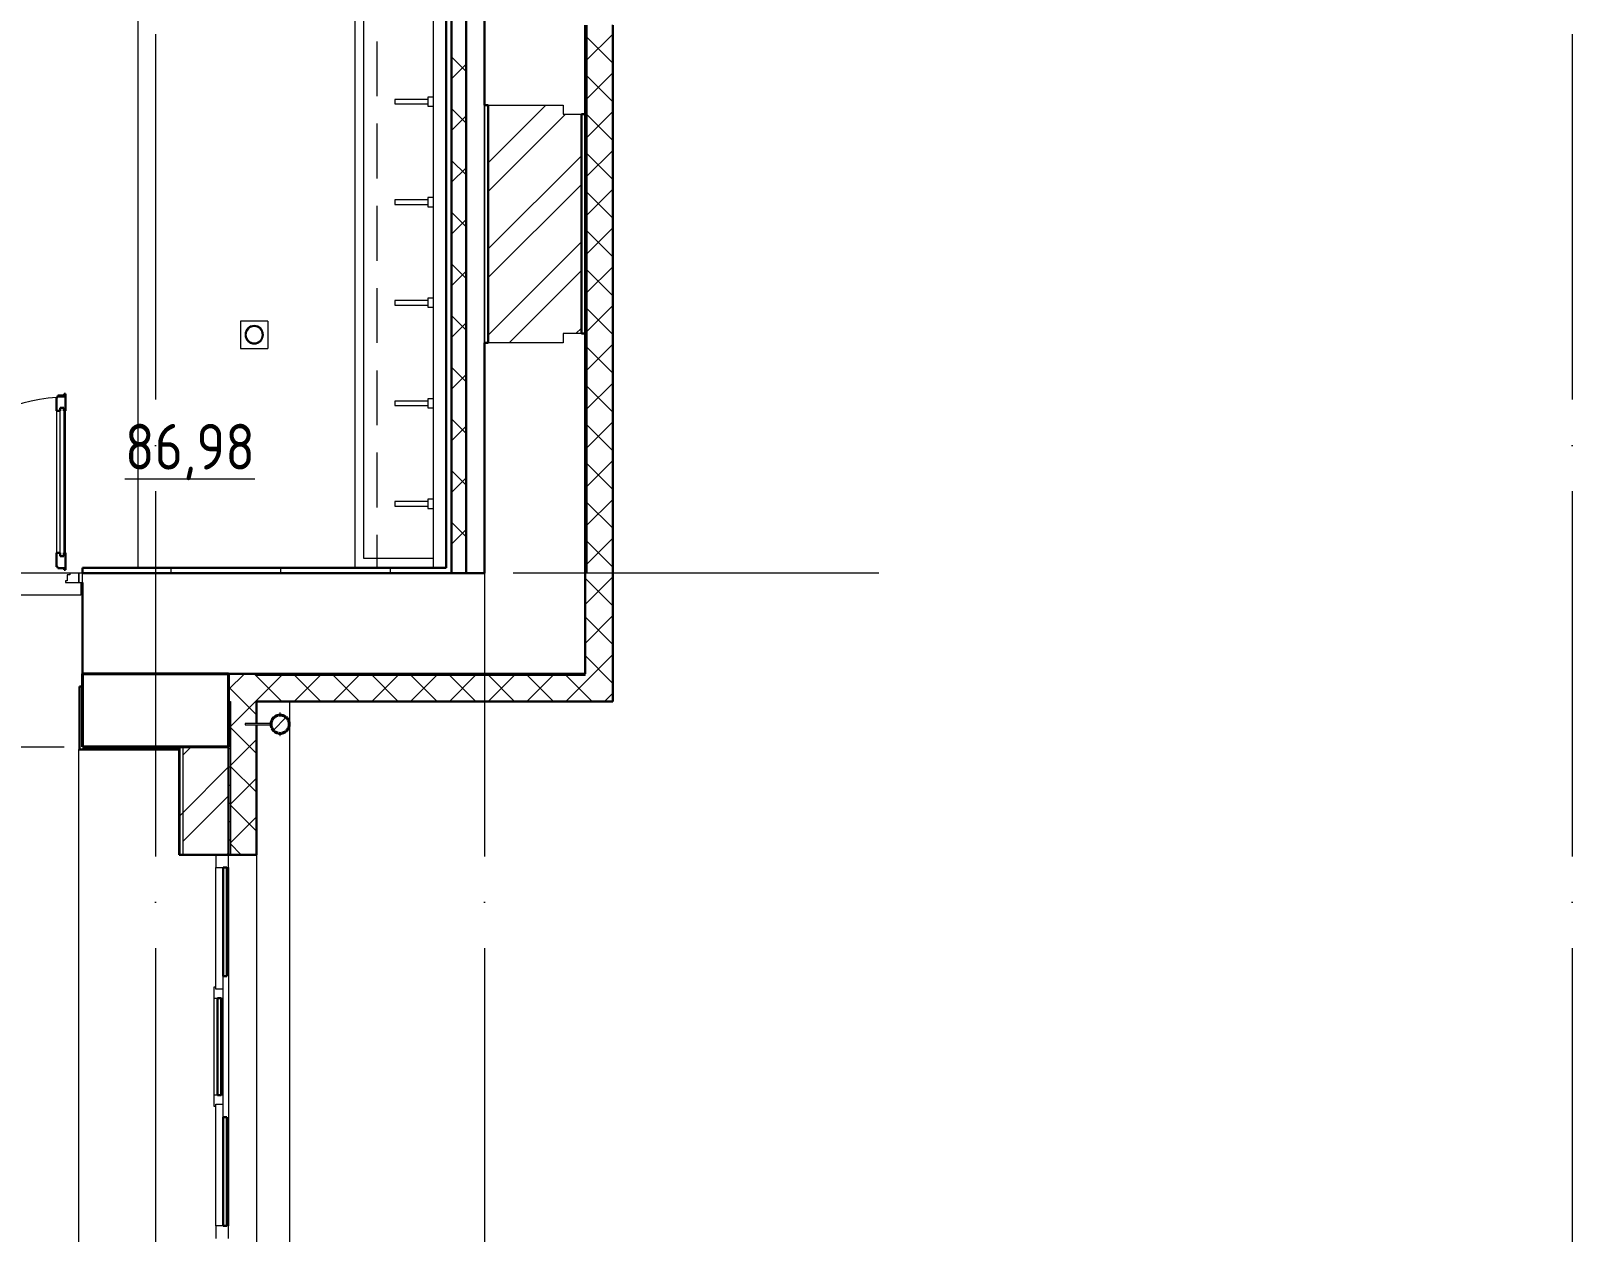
# Model space of a CAD drawing. Header units: millimetres. Extents: x -88595 to 880822, y -1054509 to -148035.
# Drawn here: x 180831 to 189263, y -254557 to -247984 of the extents above; entities that cross this region are included whole.
import ezdxf

# ---------------------------------------------------------------- set-up
doc = ezdxf.new("R2010")
doc.units = ezdxf.units.MM
doc.linetypes.add('ADSK_Линия сетки', pattern=[25, 20, -2.5, 0, -2.5])
doc.linetypes.add('ADSK_Сверху', pattern=[4.5, 3, -1.5])
for name, color, linetype, lineweight in [('_ Окна', 7, 'Continuous', 30), ('Двери', 7, 'Continuous', 9), ('Линии', 7, 'Continuous', 9), ('Марки помещений', 7, 'Continuous', 20), ('Несущие колонны', 7, 'Continuous', 18), ('Обобщенные модели', 7, 'Continuous', 18), ('Оборудование', 7, 'Continuous', 18), ('Ограждение', 7, 'Continuous', 9), ('Окна', 7, 'Continuous', 9), ('Оси', 7, 'Continuous', 9), ('Перекрытие', 7, 'Continuous', 18), ('Сантехника', 7, 'Continuous', 18), ('Стены', 7, 'Continuous', 18), ('Стены внутренние', 7, 'Continuous', 18), ('Стены наружные', 7, 'Continuous', 18), ('Стены штриховка', 7, 'Continuous', 9)]:
    doc.layers.add(name, color=color, linetype=linetype, lineweight=lineweight)
doc.layers.add('Двери открывание', color=7, linetype='Continuous', lineweight=9, true_color=0xc0c0c0)
doc.styles.add('GOST Common_3', font='GOST_Common.ttf', dxfattribs={"width": 0.9, "height": 2.5})

# ---------------------------------------------------------------- blocks, each defined once
blk = doc.blocks.new('1 этаж')
at = {"layer": 'Обобщенные модели', "lineweight": 9}
h = blk.add_hatch(dxfattribs=at)
h.set_pattern_fill('FP_7', color=256, style=0, pattern_type=2)
h.set_pattern_definition([(45, (215928.69, 665702.34), (-106.066, 106.066), [])])
h.paths.add_polyline_path([(218324.7, 676487.9), (218338.2, 676489), (218357, 676498.9), (218370.2, 676516.9), (218374.7, 676536.6), (218369, 676559.3), (218354, 676576.6), (218334.2, 676585.4), (218311.8, 676584.5), (218292.5, 676574.3), (218279.2, 676556.3), (218274.7, 676536.6), (218280.4, 676513.9), (218295.4, 676496.6), (218315.2, 676487.9)])
at = {"layer": '_ Окна', "lineweight": 18}
for p, q in [((217972.7, 675822.6), (217972.7, 675752.6)), ((218042.7, 675752.6), (218042.7, 675822.6)), ((217972.7, 675752.6), (218012.7, 675752.6)), ((218032.7, 675752.6), (218042.7, 675752.6)), ((217972.7, 675097.6), (217962.7, 675097.6)), ((217962.7, 675097.6), (217962.7, 675037.6)), ((217972.7, 675087.6), (217972.7, 675097.6)), ((218012.7, 675087.6), (217972.7, 675087.6)), ((218012.7, 675037.6), (218012.7, 675087.6)), ((217962.7, 675037.6), (218012.7, 675037.6)), ((218012.7, 674507.6), (217962.7, 674507.6)), ((217962.7, 674507.6), (217962.7, 674447.6)), ((218012.7, 674457.6), (218012.7, 674507.6)), ((217962.7, 674447.6), (217972.7, 674447.6)), ((217972.7, 674447.6), (217972.7, 674457.6)), ((217972.7, 674457.6), (218012.7, 674457.6)), ((218012.7, 673792.6), (217972.7, 673792.6)), ((217972.7, 673792.6), (217972.7, 673722.6)), ((218042.7, 673792.6), (218032.7, 673792.6)), ((218042.7, 673722.6), (218042.7, 673792.6))]:
    blk.add_line(p, q, dxfattribs=at)
at = {"layer": '_ Окна'}
for p, q in [((218012.7, 675752.6), (218012.7, 675157.6)), ((218032.7, 675752.6), (218012.7, 675752.6)), ((218032.7, 675157.6), (218032.7, 675752.6)), ((218012.7, 675157.6), (218032.7, 675157.6)), ((217982.7, 675037.6), (217982.7, 674507.6)), ((218002.7, 675037.6), (217982.7, 675037.6)), ((218002.7, 674507.6), (218002.7, 675037.6)), ((217982.7, 674507.6), (218002.7, 674507.6)), ((218012.7, 674387.6), (218012.7, 673792.6)), ((218032.7, 674387.6), (218012.7, 674387.6)), ((218032.7, 673792.6), (218032.7, 674387.6)), ((218012.7, 673792.6), (218032.7, 673792.6))]:
    blk.add_line(p, q, dxfattribs=at)
at = {"layer": 'Двери', "lineweight": 30}
for p, q in [((217108.7, 678326.6), (217100.7, 678326.6)), ((217100.7, 678326.6), (217100.7, 678250.6)), ((217142.7, 678335.6), (217108.7, 678335.6)), ((217108.7, 678335.6), (217108.7, 678326.6)), ((217120.7, 678250.6), (217120.7, 678268.6)), ((217120.7, 678268.6), (217141.7, 678268.6)), ((217141.7, 678268.6), (217141.7, 678250.6)), ((217150.7, 678344.6), (217142.7, 678344.6)), ((217142.7, 678344.6), (217142.7, 678335.6)), ((217150.7, 678250.6), (217150.7, 678344.6)), ((217100.7, 678250.6), (217120.7, 678250.6)), ((217141.7, 678250.6), (217150.7, 678250.6)), ((217100.7, 677474.6), (217100.7, 677398.6)), ((217100.7, 677474.6), (217120.7, 677474.6)), ((217120.7, 677474.6), (217120.7, 677456.6)), ((217120.7, 677456.6), (217141.7, 677456.6)), ((217141.7, 677474.6), (217150.7, 677474.6)), ((217141.7, 677456.6), (217141.7, 677474.6)), ((217150.7, 677380.6), (217150.7, 677474.6)), ((217100.7, 677398.6), (217108.7, 677398.6)), ((217108.7, 677398.6), (217108.7, 677389.6)), ((217108.7, 677389.6), (217142.7, 677389.6)), ((217142.7, 677389.6), (217142.7, 677380.6)), ((217142.7, 677380.6), (217150.7, 677380.6))]:
    blk.add_line(p, q, dxfattribs=at)
at = {"layer": 'Двери'}
for p, q in [((217120.7, 677456.6), (217120.7, 678268.6)), ((217120.7, 678268.6), (217141.7, 678268.6)), ((217141.7, 678268.6), (217141.7, 677456.6)), ((217100.7, 678250.6), (217100.7, 677474.6)), ((217150.7, 677474.6), (217150.7, 678250.6)), ((217141.7, 677456.6), (217120.7, 677456.6)), ((217173.7, 677354.6), (217159.7, 677354.6)), ((217159.7, 677354.6), (217159.7, 677320.6)), ((217173.7, 677362.6), (217173.7, 677354.6)), ((217222.7, 677362.6), (217173.7, 677362.6)), ((217242.7, 677362.6), (217222.7, 677362.6)), ((217222.7, 677362.6), (217222.7, 677312.6)), ((217222.7, 677312.6), (217222.7, 677362.6)), ((217242.7, 677312.6), (217242.7, 677362.6)), ((217159.7, 677320.6), (217150.7, 677320.6)), ((217150.7, 677320.6), (217150.7, 677312.6)), ((217150.7, 677312.6), (217222.7, 677312.6)), ((217222.7, 677312.6), (217242.7, 677312.6))]:
    blk.add_line(p, q, dxfattribs=at)
at = {"layer": 'Двери открывание'}
blk.add_arc((217168.7, 677380.6), 946, 91.09026, 180, dxfattribs=at)
at = {"layer": 'Линии', "linetype": 'ADSK_Сверху', "ltscale": 100}
for p, q in [((218732.8, 682522.6), (218732.8, 677392.6)), ((218852.8, 682522.6), (218852.8, 677392.6)), ((215492.7, 676412.6), (217242.7, 676412.6))]:
    blk.add_line(p, q, dxfattribs=at)
at = {"layer": 'Несущие колонны', "lineweight": 40}
for p, q in [((217242.7, 676812.6), (218042.7, 676812.6)), ((217242.7, 676412.6), (217242.7, 676812.6)), ((218042.7, 676812.6), (217242.7, 676812.6)), ((217242.7, 676812.6), (217242.7, 676412.6)), ((218042.7, 676812.6), (218042.7, 676412.6)), ((218042.7, 676412.6), (218042.7, 676812.6)), ((218042.7, 676412.6), (217242.7, 676412.6)), ((217242.7, 676412.6), (217792.7, 676412.6))]:
    blk.add_line(p, q, dxfattribs=at)
at = {"layer": 'Несущие колонны'}
blk.add_line((217792.7, 676412.6), (218042.7, 676412.6), dxfattribs=at)
at = {"layer": 'Обобщенные модели'}
for p, q in [((218325.7, 676598.6), (218323.7, 676598.6)), ((218323.7, 676598.6), (218323.7, 676588.6)), ((218325.7, 676598.6), (218323.7, 676598.6)), ((218323.7, 676598.6), (218323.7, 676588.6)), ((218325.7, 676598.6), (218323.7, 676598.6)), ((218323.7, 676598.6), (218323.7, 676588.6)), ((218325.7, 676598.6), (218323.7, 676598.6)), ((218323.7, 676598.6), (218323.7, 676588.6)), ((218323.7, 676586.6), (218323.7, 676588.6)), ((218325.7, 676586.6), (218323.7, 676586.6)), ((218325.7, 676588.6), (218325.7, 676598.6)), ((218325.7, 676588.6), (218325.7, 676598.6)), ((218325.7, 676588.6), (218325.7, 676598.6)), ((218325.7, 676588.6), (218325.7, 676598.6)), ((218325.7, 676588.6), (218325.7, 676586.6)), ((218272.7, 676539.9), (218132.7, 676539.9)), ((218132.7, 676539.9), (218132.7, 676533.3)), ((218132.7, 676533.3), (218272.7, 676533.3)), ((218272.7, 676537.5), (218272.7, 676539.9)), ((218272.7, 676533.3), (218272.7, 676535.8)), ((218323.7, 676484.6), (218323.7, 676486.6)), ((218323.7, 676486.6), (218325.7, 676486.6)), ((218323.7, 676484.6), (218323.7, 676474.6)), ((218323.7, 676484.6), (218323.7, 676474.6)), ((218323.7, 676484.6), (218323.7, 676474.6)), ((218323.7, 676484.6), (218323.7, 676474.6)), ((218323.7, 676474.6), (218325.7, 676474.6)), ((218323.7, 676474.6), (218325.7, 676474.6)), ((218323.7, 676474.6), (218325.7, 676474.6)), ((218323.7, 676474.6), (218325.7, 676474.6)), ((218325.7, 676486.6), (218325.7, 676484.6)), ((218325.7, 676474.6), (218325.7, 676484.6)), ((218325.7, 676474.6), (218325.7, 676484.6)), ((218325.7, 676474.6), (218325.7, 676484.6)), ((218325.7, 676474.6), (218325.7, 676484.6))]:
    blk.add_line(p, q, dxfattribs=at)
for radius, start, end in [(52, 0, 180), (50, 0, 180), (52, 180, 0), (50, 180, 0)]:
    blk.add_arc((218324.7, 676536.6), radius, start, end, dxfattribs=at)
at = {"layer": 'Обобщенные модели', "lineweight": 40}
for start, end in [(103.63116, 126.20078), (78.99639, 101.00361), (53.79922, 76.36884), (156.69406, 180), (180, 203.30594), (130.583, 152.82848), (207.17152, 229.417), (233.79922, 256.36884), (283.63116, 306.20078), (27.17152, 49.417), (310.583, 332.82848), (0, 23.30594), (336.69406, 0), (258.99639, 281.00361)]:
    blk.add_arc((218324.7, 676536.6), 50, start, end, dxfattribs=at)
at = {"layer": 'Ограждение'}
for p, q in [((217222.7, 676397.6), (217227.7, 676397.6)), ((217222.7, 673007.6), (217222.7, 676397.6))]:
    blk.add_line(p, q, dxfattribs=at)
at = {"layer": 'Окна'}
for p, q in [((217972.7, 675097.6), (217972.7, 675752.6)), ((218042.7, 675752.6), (218042.7, 673792.6)), ((218012.7, 675087.6), (218012.7, 675157.6)), ((217962.7, 675037.6), (217962.7, 674507.6)), ((218012.7, 674507.6), (218012.7, 675037.6)), ((217972.7, 673792.6), (217972.7, 674447.6)), ((218012.7, 674387.6), (218012.7, 674457.6))]:
    blk.add_line(p, q, dxfattribs=at)
at = {"layer": 'Оси', "linetype": 'ADSK_Линия сетки', "ltscale": 100}
for p, q in [((217642.7, 697813.2), (217642.7, 631836.5)), ((219442.7, 697813.2), (219442.7, 631836.5)), ((225392.7, 697813.2), (225392.7, 633106.5)), ((221600.2, 677362.6), (175520.4, 677362.6))]:
    blk.add_line(p, q, dxfattribs=at)
at = {"layer": 'Перекрытие', "color": 49, "ltscale": 100, "true_color": 0x464646}
for p, q in [((217547.8, 677392.6), (217547.8, 682492.6)), ((218107.9, 678742.6), (218107.9, 678592.6)), ((218257.9, 678742.6), (218107.9, 678742.6)), ((218257.9, 678742.6), (218257.9, 678592.6)), ((218107.9, 678592.6), (218257.9, 678592.6)), ((217173.7, 677362.6), (215561.7, 677362.6))]:
    blk.add_line(p, q, dxfattribs=at)
at = {"layer": 'Сантехника'}
for p, q in [((218732.8, 682492.6), (218732.8, 677392.6)), ((219162.7, 682492.6), (219162.7, 677392.6)), ((218782.9, 677442.6), (218782.9, 682442.6)), ((219132.7, 679955.1), (218952.7, 679955.1)), ((218952.7, 679955.1), (218952.7, 679930.1)), ((219162.7, 679967.6), (219132.7, 679967.6)), ((219132.7, 679967.6), (219132.7, 679917.6)), ((218952.7, 679930.1), (219132.7, 679930.1)), ((219132.7, 679917.6), (219162.7, 679917.6)), ((219132.7, 679405.1), (218952.7, 679405.1)), ((218952.7, 679405.1), (218952.7, 679380.1)), ((218952.7, 679380.1), (219132.7, 679380.1)), ((219162.7, 679417.6), (219132.7, 679417.6)), ((219132.7, 679417.6), (219132.7, 679367.6)), ((219132.7, 679367.6), (219162.7, 679367.6)), ((219132.7, 678855.1), (218952.7, 678855.1)), ((218952.7, 678855.1), (218952.7, 678830.1)), ((219162.7, 678867.6), (219132.7, 678867.6)), ((219132.7, 678867.6), (219132.7, 678817.6)), ((218952.7, 678830.1), (219132.7, 678830.1)), ((219132.7, 678817.6), (219162.7, 678817.6)), ((219132.7, 678305.1), (218952.7, 678305.1)), ((218952.7, 678305.1), (218952.7, 678280.1)), ((218952.7, 678280.1), (219132.7, 678280.1)), ((219162.7, 678317.6), (219132.7, 678317.6)), ((219132.7, 678317.6), (219132.7, 678267.6)), ((219132.7, 678267.6), (219162.7, 678267.6)), ((219162.7, 677767.6), (219132.7, 677767.6)), ((219132.7, 677767.6), (219132.7, 677717.6)), ((219132.7, 677755.1), (218952.7, 677755.1)), ((218952.7, 677755.1), (218952.7, 677730.1)), ((218952.7, 677730.1), (219132.7, 677730.1)), ((219132.7, 677717.6), (219162.7, 677717.6)), ((219162.7, 677442.6), (218782.9, 677442.6))]:
    blk.add_line(p, q, dxfattribs=at)
for radius, start, end in [(50, 0, 180), (45, 0, 180), (50, 180, 0), (45, 180, 0)]:
    blk.add_arc((218182.9, 678667.6), radius, start, end, dxfattribs=at)
at = {"layer": 'Стены'}
for p, q in [((218197.7, 676539.5), (218197.7, 676660.6)), ((218377.7, 665834.6), (218377.7, 676660.6)), ((218197.7, 666054.6), (218197.7, 676533.7))]:
    blk.add_line(p, q, dxfattribs=at)
at = {"layer": 'Стены внутренние', "lineweight": 30}
for p, q in [((219442.7, 681062.6), (219442.7, 679923.6)), ((220144.7, 676660.6), (220144.7, 680360.6)), ((219442.7, 679923.6), (219462.7, 679923.6)), ((219972.7, 679873.6), (219992.7, 679873.6)), ((219442.7, 678623.6), (219442.7, 677362.6)), ((219462.7, 678623.6), (219442.7, 678623.6)), ((219992.7, 678673.6), (219972.7, 678673.6)), ((219992.7, 676812.6), (219992.7, 678673.6)), ((219442.7, 677362.6), (219342.7, 677362.6)), ((217242.7, 677312.6), (217242.7, 676812.6)), ((217242.7, 676812.6), (219992.7, 676812.6)), ((218042.7, 676812.6), (218042.7, 676660.6)), ((218194.7, 676660.6), (220144.7, 676660.6)), ((218194.7, 676539.5), (218194.7, 676660.6)), ((218194.7, 675822.6), (218194.7, 676533.7)), ((218052.7, 675822.6), (218194.7, 675822.6))]:
    blk.add_line(p, q, dxfattribs=at)
at = {"layer": 'Стены внутренние', "linetype": 'Continuous', "lineweight": 9}
for p, q in [((220002.7, 680170.8), (220142.7, 680310.8)), ((220142.7, 680155.9), (220002.7, 680295.9)), ((220002.7, 679958.7), (220142.7, 680098.7)), ((220142.7, 679943.8), (220002.7, 680083.8)), ((220002.7, 679746.6), (220142.7, 679886.6)), ((220142.7, 679731.7), (220002.7, 679871.7)), ((220002.7, 679534.4), (220142.7, 679674.4)), ((220142.7, 679519.5), (220002.7, 679659.5)), ((220002.7, 679322.3), (220142.7, 679462.3)), ((220142.7, 679307.4), (220002.7, 679447.4)), ((220002.7, 679110.2), (220142.7, 679250.2)), ((220142.7, 679095.3), (220002.7, 679235.3)), ((220002.7, 678898), (220142.7, 679038)), ((220142.7, 678883.1), (220002.7, 679023.1)), ((220002.7, 678685.9), (220142.7, 678825.9)), ((220142.7, 678671), (220002.7, 678811)), ((220002.7, 678473.8), (220142.7, 678613.8)), ((220142.7, 678458.9), (220002.7, 678598.9)), ((220002.7, 678261.6), (220142.7, 678401.6)), ((220142.7, 678246.7), (220002.7, 678386.7)), ((220002.7, 678049.5), (220142.7, 678189.5)), ((220142.7, 678034.6), (220002.7, 678174.6)), ((220002.7, 677837.4), (220142.7, 677977.4)), ((220142.7, 677822.5), (220002.7, 677962.5)), ((220002.7, 677625.2), (220142.7, 677765.2)), ((220142.7, 677610.3), (220002.7, 677750.3)), ((220002.7, 677413.1), (220142.7, 677553.1)), ((220142.7, 677398.2), (220002.7, 677538.2)), ((220144.7, 677580.3), (220142.7, 677576.9)), ((219992.7, 677191), (220142.7, 677341)), ((220142.7, 677186.1), (219992.7, 677336.1)), ((219992.7, 676978.8), (220142.7, 677128.8)), ((220142.7, 676974), (219992.7, 677124)), ((219992.7, 676766.7), (220142.7, 676916.7)), ((220142.7, 676761.8), (219992.7, 676911.8)), ((218042.7, 676725.9), (218129.4, 676812.6)), ((218332.7, 676662.6), (218182.7, 676812.6)), ((218191.5, 676662.6), (218331.5, 676802.6)), ((218403.7, 676662.6), (218543.7, 676802.6)), ((218544.9, 676662.6), (218404.9, 676802.6)), ((218615.8, 676662.6), (218755.8, 676802.6)), ((218757, 676662.6), (218617, 676802.6)), ((218827.9, 676662.6), (218967.9, 676802.6)), ((218969.1, 676662.6), (218829.1, 676802.6)), ((219040.1, 676662.6), (219180.1, 676802.6)), ((219181.3, 676662.6), (219041.3, 676802.6)), ((219252.2, 676662.6), (219392.2, 676802.6)), ((219393.4, 676662.6), (219253.4, 676802.6)), ((219464.3, 676662.6), (219604.3, 676802.6)), ((219605.5, 676662.6), (219465.5, 676802.6)), ((219676.5, 676662.6), (219816.5, 676802.6)), ((219817.7, 676662.6), (219677.7, 676802.6)), ((219888.6, 676662.6), (219992.7, 676766.7)), ((219992.7, 676699.7), (219889.8, 676802.6)), ((220144.7, 676799.5), (220142.7, 676803)), ((218120.6, 676662.6), (218042.7, 676740.5)), ((218052.7, 676523.8), (218191.5, 676662.6)), ((218192.7, 676590.5), (218120.6, 676662.6)), ((218465.2, 676660.6), (218464, 676662.6)), ((219521, 676660.6), (219519.9, 676662.6)), ((219873, 676660.6), (219872.1, 676662.1)), ((220029.8, 676662.6), (219992.7, 676699.7)), ((220100.7, 676662.6), (220142.7, 676704.6)), ((218192.7, 676378.4), (218052.7, 676518.4)), ((218192.7, 676573.5), (218194.7, 676573.5)), ((218052.7, 676311.6), (218192.7, 676451.6)), ((218192.7, 676166.2), (218052.7, 676306.2)), ((218052.7, 676099.5), (218192.7, 676239.5)), ((218194.5, 676234.5), (218192.7, 676231.4)), ((218192.7, 676167.1), (218194.6, 676167.1)), ((218192.7, 675954.1), (218052.7, 676094.1)), ((218052.7, 675887.4), (218192.7, 676027.4)), ((218110.1, 675824.6), (218052.7, 675882)), ((218075.2, 675824.6), (218074.7, 675823.8))]:
    blk.add_line(p, q, dxfattribs=at)
at = {"layer": 'Стены внутренние'}
for p, q in [((219442.7, 678623.6), (219442.7, 679923.6)), ((219462.7, 679923.6), (219872.7, 679923.6)), ((219872.7, 679923.6), (219872.7, 679873.6)), ((219872.7, 679873.6), (219972.7, 679873.6)), ((219872.7, 678623.6), (219462.7, 678623.6)), ((219972.7, 678673.6), (219872.7, 678673.6)), ((219872.7, 678673.6), (219872.7, 678623.6)), ((218194.7, 675822.6), (218194.7, 673722.6))]:
    blk.add_line(p, q, dxfattribs=at)
at = {"layer": 'Стены наружные', "lineweight": 30}
for p, q in [((219232.7, 682492.6), (219232.7, 677392.6)), ((219262.7, 682522.6), (219262.7, 677362.6)), ((219342.7, 677362.6), (219342.7, 682522.6)), ((219992.7, 680360.6), (219992.7, 678673.6)), ((219462.7, 679923.6), (219462.7, 678623.6)), ((219972.7, 678673.6), (219972.7, 679873.6)), ((219232.7, 677392.6), (217242.7, 677392.6)), ((217242.7, 677392.6), (217242.7, 677362.6)), ((217242.7, 677362.6), (219342.7, 677362.6)), ((217227.7, 676742.6), (217227.7, 676397.6)), ((217242.7, 676742.6), (217227.7, 676742.6)), ((217242.7, 676412.6), (217242.7, 676742.6)), ((218042.7, 676660.6), (218042.7, 675822.6)), ((217792.7, 676412.6), (217242.7, 676412.6)), ((217777.7, 676397.6), (217227.7, 676397.6)), ((217772.7, 676397.6), (217772.7, 675822.6)), ((217772.7, 675822.6), (218052.7, 675822.6))]:
    blk.add_line(p, q, dxfattribs=at)
at = {"layer": 'Стены наружные', "linetype": 'Continuous', "lineweight": 9}
for p, q in [((220002.7, 680302.3), (219992.7, 680302.3)), ((219342.7, 680107.4), (219262.7, 680187.4)), ((219262.7, 680067.2), (219342.7, 680147.2)), ((220002.7, 680202.3), (219992.7, 680202.3)), ((220002.7, 680102.3), (219992.7, 680102.3)), ((220002.7, 680002.3), (219992.7, 680002.3)), ((219342.7, 679824.6), (219262.7, 679904.6)), ((219462.7, 679608.6), (219777.8, 679923.6)), ((219462.7, 679922.9), (219463.5, 679923.6)), ((219462.7, 679451.4), (219884.9, 679873.6)), ((220002.7, 679902.3), (219992.7, 679902.3)), ((219262.7, 679784.4), (219342.7, 679864.4)), ((220002.7, 679802.3), (219992.7, 679802.3)), ((220002.7, 679702.3), (219992.7, 679702.3)), ((219342.7, 679541.7), (219262.7, 679621.7)), ((219462.7, 679137.1), (219972.7, 679647.1)), ((219262.7, 679501.5), (219342.7, 679581.5)), ((220002.7, 679602.3), (219992.7, 679602.3)), ((219462.7, 678979.9), (219972.7, 679489.9)), ((220002.7, 679502.3), (219992.7, 679502.3)), ((220002.7, 679402.3), (219992.7, 679402.3)), ((219342.7, 679258.9), (219262.7, 679338.9)), ((219262.7, 679218.7), (219342.7, 679298.7)), ((220002.7, 679302.3), (219992.7, 679302.3)), ((220002.7, 679202.3), (219992.7, 679202.3)), ((219462.7, 678665.6), (219972.7, 679175.6)), ((219342.7, 678976), (219262.7, 679056)), ((220002.7, 679102.3), (219992.7, 679102.3)), ((219262.7, 678935.9), (219342.7, 679015.9)), ((219577.9, 678623.6), (219972.7, 679018.5)), ((220002.7, 679002.3), (219992.7, 679002.3)), ((220002.7, 678902.3), (219992.7, 678902.3)), ((219342.7, 678693.2), (219262.7, 678773.2)), ((220002.7, 678802.3), (219992.7, 678802.3)), ((219262.7, 678653), (219342.7, 678733)), ((219942.2, 678673.6), (219972.7, 678704.2)), ((220002.7, 678702.3), (219992.7, 678702.3)), ((220002.7, 678602.3), (219992.7, 678602.3)), ((219342.7, 678410.3), (219262.7, 678490.3)), ((219262.7, 678370.2), (219342.7, 678450.2)), ((220002.7, 678502.3), (219992.7, 678502.3)), ((220002.7, 678402.3), (219992.7, 678402.3)), ((220002.7, 678302.3), (219992.7, 678302.3)), ((219342.7, 678127.5), (219262.7, 678207.5)), ((220002.7, 678202.3), (219992.7, 678202.3)), ((219262.7, 678087.3), (219342.7, 678167.3)), ((220002.7, 678102.3), (219992.7, 678102.3)), ((220002.7, 678002.3), (219992.7, 678002.3)), ((219342.7, 677844.7), (219262.7, 677924.7)), ((219262.7, 677804.5), (219342.7, 677884.5)), ((220002.7, 677902.3), (219992.7, 677902.3)), ((220002.7, 677802.3), (219992.7, 677802.3)), ((220002.7, 677702.3), (219992.7, 677702.3)), ((219342.7, 677561.8), (219262.7, 677641.8)), ((219262.7, 677521.6), (219342.7, 677601.6)), ((220002.7, 677602.3), (219992.7, 677602.3)), ((220002.7, 677502.3), (219992.7, 677502.3)), ((217728.7, 677362.6), (217728.7, 677392.6)), ((218328.7, 677362.6), (218328.7, 677392.6)), ((218928.7, 677362.6), (218928.7, 677392.6)), ((220002.7, 677402.3), (219992.7, 677402.3)), ((218052.7, 676602.3), (218042.7, 676602.3)), ((218052.7, 676502.3), (218042.7, 676502.3)), ((217290.1, 676397.6), (217305.1, 676412.6)), ((217714.4, 676397.6), (217729.4, 676412.6)), ((217792.7, 676367), (217838.3, 676412.6)), ((217772.7, 676385.2), (217777.7, 676390.2)), ((218052.7, 676402.3), (218042.7, 676402.3)), ((217772.7, 676314.5), (217777.7, 676319.5)), ((217772.7, 676243.8), (217777.7, 676248.8)), ((217792.7, 676052.7), (218042.7, 676302.7)), ((218052.7, 676302.3), (218042.7, 676302.3)), ((217772.7, 676173.1), (217777.7, 676178.1)), ((218052.7, 676202.3), (218042.7, 676202.3)), ((217772.7, 676102.4), (217777.7, 676107.4)), ((217792.7, 675895.5), (218042.7, 676145.5)), ((218052.7, 676102.3), (218042.7, 676102.3)), ((217772.7, 676031.6), (217777.7, 676036.6)), ((217777.7, 676036.6), (217792.7, 676051.6)), ((218052.7, 676002.3), (218042.7, 676002.3)), ((217772.7, 675960.9), (217777.7, 675965.9)), ((217772.7, 675890.2), (217777.7, 675895.2)), ((217775.8, 675822.6), (217777.7, 675824.5)), ((218034.1, 675822.6), (218042.7, 675831.2)), ((218052.7, 675902.3), (218042.7, 675902.3))]:
    blk.add_line(p, q, dxfattribs=at)
at = {"layer": 'Стены наружные'}
for p, q in [((217235.2, 677312.6), (217235.2, 677242.6)), ((217235.2, 677242.6), (215500.2, 677242.6)), ((218042.7, 676412.6), (217792.7, 676412.6))]:
    blk.add_line(p, q, dxfattribs=at)
at = {"layer": 'Стены штриховка'}
for p, q in [((220002.7, 680360.6), (220002.7, 677362.6)), ((220142.7, 676660.6), (220142.7, 680362.6)), ((220002.7, 677362.6), (219992.7, 677362.6)), ((218194.7, 676802.6), (218194.7, 676812.6)), ((219992.7, 676802.6), (218194.7, 676802.6)), ((219992.7, 676802.6), (219992.7, 676812.6)), ((220144.7, 676662.6), (218192.7, 676662.6)), ((218192.7, 676539.5), (218192.7, 676662.6)), ((218042.7, 676660.6), (218052.7, 676660.6)), ((218052.7, 676660.6), (218052.7, 675822.6)), ((218192.7, 675824.6), (218192.7, 676534)), ((217777.7, 675822.6), (217777.7, 676412.6)), ((217792.7, 676412.6), (217792.7, 675822.6)), ((218052.7, 675824.6), (218192.7, 675824.6))]:
    blk.add_line(p, q, dxfattribs=at)
at = {"layer": 'Марки помещений', "style": 'GOST Common_3', "width": 0.9}
blk.add_text('%%U86,98', height=250, dxfattribs=at).set_placement((217475.7, 677930))

msp = doc.modelspace()

# ---------------------------------------------------------------- block references
at = {"layer": 'Оборудование', "color": 5, "true_color": 0x0000ff}
msp.add_blockref('1 этаж', (-36129.5, -928314.5), dxfattribs=at)

doc.saveas('drawing.dxf')
